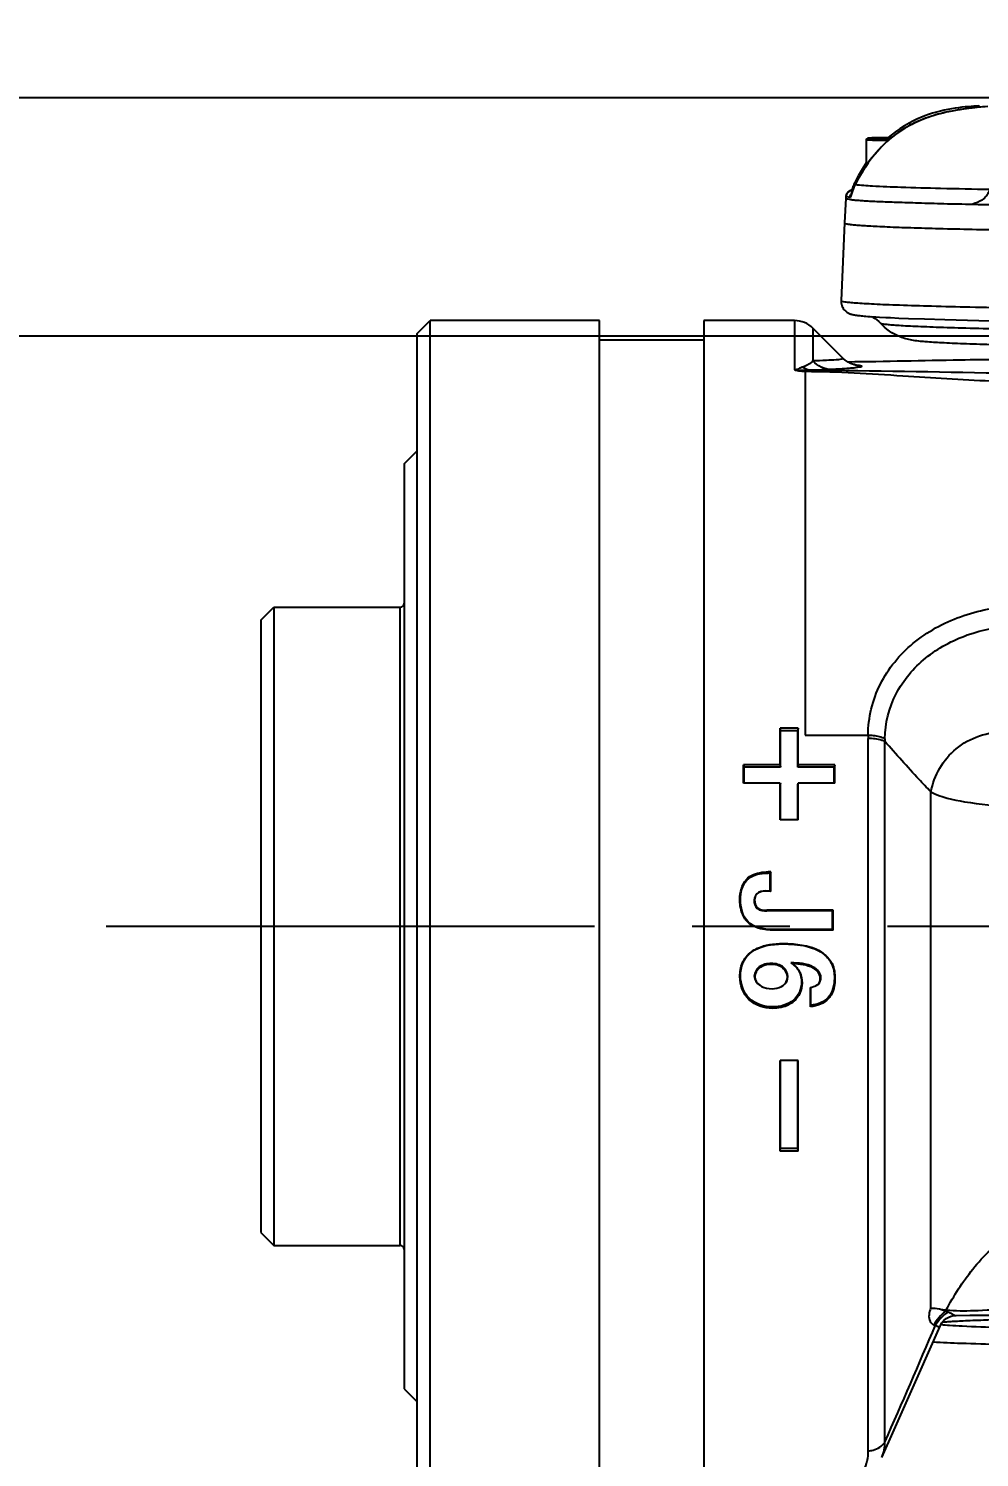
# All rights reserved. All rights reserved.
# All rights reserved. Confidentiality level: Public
# Model space of a CAD drawing. Header units: millimetres. Extents: x 5828 to 6704, y 123 to 421.
# Drawn here: x 6373.36 to 6377.01, y 187.25 to 192.73 of the extents above; entities that cross this region are included whole.
import ezdxf
from ezdxf import colors
from ezdxf.entities.mleader import LeaderData, LeaderLine
from ezdxf.math import Vec2, Vec3

# ---------------------------------------------------------------- set-up
doc = ezdxf.new("R2010")
doc.units = ezdxf.units.MM
doc.linetypes.add('CENTER', pattern=[0.6, 0.375, -0.075, 0.075, -0.075])
for name, color, linetype in [('中心线', 7, 'Continuous'), ('外形图', 7, 'Continuous'), ('多重引线', 7, 'Continuous'), ('尺寸标注', 7, 'Continuous')]:
    doc.layers.add(name, color=color, linetype=linetype)
doc.styles.get("Standard").update_dxf_attribs({"font": 'msyh.ttc'})
doc.styles.add('微软雅黑', font='msyh.ttc', dxfattribs={"height": 1.5})
doc.dimstyles.new('尺寸标注_1_20比例', dxfattribs={"dimtxt": 1.5, "dimasz": 1.25, "dimexe": 0.5, "dimexo": 0.4, "dimgap": 0.5, "dimtad": 1, "dimdec": 1, "dimlfac": 20, "dimdsep": 46, "dimtxsty": '微软雅黑', "dimcen": 0.09, "dimadec": 0, "dimazin": 0, "dimtp": 0.01, "dimtm": 0.01, "dimtfac": 1, "dimtdec": 1, "dimtofl": 0, "dimtmove": 0, "dimatfit": 3, "dimfxl": 1, "dimtolj": 1, "dimarcsym": 0})

# ---------------------------------------------------------------- blocks, each defined once
blk = doc.blocks.new('*D1097')
at = {"layer": 'Defpoints', "color": 0}
for p in [(6374.8045, 187.5086), (6384.4045, 186.9495), (6384.4045, 180.8006)]:
    blk.add_point(p, dxfattribs=at)
at = {"layer": '尺寸标注', "color": 0, "lineweight": -2}
for p, q in [((6374.8045, 187.1086), (6374.8045, 180.3006)), ((6384.4045, 186.5495), (6384.4045, 180.3006)), ((6376.0545, 180.8006), (6383.1545, 180.8006))]:
    blk.add_line(p, q, dxfattribs=at)
at = {"layer": '尺寸标注', "color": 0}
for points in [[(6376.0545, 181.009), (6376.0545, 180.5923), (6374.8045, 180.8006)], [(6383.1545, 180.5923), (6383.1545, 181.009), (6384.4045, 180.8006)]]:
    blk.add_solid(points, dxfattribs=at)
at = {"layer": '尺寸标注', "color": 0, "insert": (6379.6045, 182.0744), "char_height": 1.5, "attachment_point": 5, "style": '微软雅黑'}
blk.add_mtext('\\A1;\\A1;{\\fAlibaba PuHuiTi 3.0 55 Regular|b0|i0|c134|p18;192}', dxfattribs=at)
blk = doc.blocks.new('*D1099')
at = {"layer": 'Defpoints', "color": 0}
for p in [(6385.3045, 191.5488), (6370.1354, 186.9495), (6385.3045, 186.9495)]:
    blk.add_point(p, dxfattribs=at)
at = {"layer": '尺寸标注', "color": 0, "lineweight": -2}
for p, q in [((6384.9045, 191.5488), (6369.6354, 191.5488)), ((6370.1354, 190.2988), (6370.1354, 188.1995)), ((6384.9045, 186.9495), (6369.6354, 186.9495))]:
    blk.add_line(p, q, dxfattribs=at)
at = {"layer": '尺寸标注', "color": 0}
for points in [[(6370.3437, 190.2988), (6369.927, 190.2988), (6370.1354, 191.5488)], [(6369.927, 188.1995), (6370.3437, 188.1995), (6370.1354, 186.9495)]]:
    blk.add_solid(points, dxfattribs=at)
at = {"layer": '尺寸标注', "color": 0, "insert": (6368.8616, 189.3315), "char_height": 1.5, "attachment_point": 5, "rotation": 90, "style": '微软雅黑'}
blk.add_mtext('\\A1;\\A1;{\\fAlibaba PuHuiTi 3.0 55 Regular|b0|i0|c134|p18;92}', dxfattribs=at)
blk = doc.blocks.new('*D1154')
at = {"layer": 'Defpoints', "color": 0}
for p in [(6379.9545, 192.4633), (6364.2871, 186.104), (6379.9545, 186.104)]:
    blk.add_point(p, dxfattribs=at)
at = {"layer": '尺寸标注', "color": 0, "lineweight": -2}
for p, q in [((6379.5545, 192.4633), (6363.7871, 192.4633)), ((6364.2871, 191.2133), (6364.2871, 187.354)), ((6379.5545, 186.104), (6363.7871, 186.104))]:
    blk.add_line(p, q, dxfattribs=at)
at = {"layer": '尺寸标注', "color": 0}
for points in [[(6364.4954, 191.2133), (6364.0787, 191.2133), (6364.2871, 192.4633)], [(6364.0787, 187.354), (6364.4954, 187.354), (6364.2871, 186.104)]]:
    blk.add_solid(points, dxfattribs=at)
at = {"layer": '尺寸标注', "color": 0, "insert": (6363.008, 189.0559), "char_height": 1.5, "attachment_point": 5, "rotation": 90, "style": '微软雅黑'}
blk.add_mtext('\\A1;\\A1;126', dxfattribs=at)
blk = doc.blocks.new('*D1156')
at = {"layer": 'Defpoints', "color": 0}
for p in [(6399.0545, 188.5336), (6374.8045, 187.5086), (6374.8045, 176.0125)]:
    blk.add_point(p, dxfattribs=at)
at = {"layer": '尺寸标注', "color": 0, "lineweight": -2}
for p, q in [((6399.0545, 188.1336), (6399.0545, 175.5125)), ((6374.8045, 187.1086), (6374.8045, 175.5125)), ((6397.8045, 176.0125), (6376.0545, 176.0125))]:
    blk.add_line(p, q, dxfattribs=at)
at = {"layer": '尺寸标注', "color": 0}
for points in [[(6376.0545, 176.2209), (6376.0545, 175.8042), (6374.8045, 176.0125)], [(6397.8045, 175.8042), (6397.8045, 176.2209), (6399.0545, 176.0125)]]:
    blk.add_solid(points, dxfattribs=at)
at = {"layer": '尺寸标注', "color": 0, "insert": (6386.9295, 177.2882), "char_height": 1.5, "attachment_point": 5, "style": '微软雅黑'}
blk.add_mtext('\\A1;485', dxfattribs=at)

msp = doc.modelspace()

# ---------------------------------------------------------------- linework, layer by layer
at = {"layer": '中心线', "linetype": 'CENTER', "ltscale": 5}
msp.add_line((6373.6606, 189.2836), (6422.2283, 189.2836), dxfattribs=at)
at = {"layer": '外形图', "linetype": 'ByBlock'}
for p, q in [((6376.963, 192.4216), (6376.9536, 192.4203)), ((6376.9717, 192.4227), (6376.963, 192.4216)), ((6376.9797, 192.4237), (6376.9717, 192.4227)), ((6376.9905, 192.4249), (6376.9797, 192.4237)), ((6377.0029, 192.4263), (6376.9905, 192.4249)), ((6377.0102, 192.4323), (6377.0128, 192.4324)), ((6376.7426, 192.3664), (6376.7469, 192.3583)), ((6376.7426, 192.3559), (6376.7426, 192.356)), ((6376.5795, 192.2046), (6376.5795, 192.3032)), ((6376.5487, 192.155), (6376.5357, 192.131)), ((6376.536, 192.1312), (6376.5357, 192.1311)), ((6376.536, 192.1312), (6376.5359, 192.1309)), ((6376.5001, 192.0787), (6376.4954, 191.9832)), ((6376.5007, 192.0857), (6376.5001, 192.0787)), ((6376.5007, 192.0857), (6376.5007, 192.0856)), ((6376.4954, 191.9832), (6376.4816, 191.6854)), ((6376.5589, 191.627), (6376.5643, 191.6265)), ((6376.5643, 191.6265), (6376.5704, 191.6259)), ((6376.5704, 191.6259), (6376.577, 191.6254)), ((6376.577, 191.6254), (6376.5846, 191.6248)), ((6376.5846, 191.6248), (6376.5933, 191.6242)), ((6376.5933, 191.6242), (6376.6036, 191.6235)), ((6376.6036, 191.6235), (6376.6155, 191.6227)), ((6376.6155, 191.6227), (6376.6292, 191.6219)), ((6376.6292, 191.6219), (6376.6531, 191.6207)), ((6376.6531, 191.6207), (6376.6714, 191.6198)), ((6374.8545, 191.5586), (6374.9045, 191.6086)), ((6374.9045, 186.9586), (6374.9045, 191.6086)), ((6375.5545, 191.6086), (6374.9045, 191.6086)), ((6375.5545, 186.9586), (6375.5545, 191.6086)), ((6375.9545, 191.6086), (6375.9545, 186.9586)), ((6376.3031, 191.6086), (6375.9545, 191.6086)), ((6376.3031, 191.6086), (6376.3031, 191.4198)), ((6376.3738, 191.5793), (6376.3738, 191.4536)), ((6376.4899, 191.4633), (6376.3738, 191.5793)), ((6376.6714, 191.6198), (6376.703, 191.6184)), ((6376.703, 191.6184), (6376.7405, 191.617)), ((6376.7405, 191.617), (6376.802, 191.6149)), ((6376.802, 191.6149), (6376.8798, 191.6126)), ((6376.8798, 191.6126), (6377.0101, 191.6095)), ((6377.0101, 191.6095), (6377.1561, 191.6066)), ((6374.8545, 187.0086), (6374.8545, 191.5586)), ((6375.9545, 191.5336), (6375.5545, 191.5336)), ((6376.3445, 191.4138), (6376.3445, 190.0173)), ((6376.5964, 191.4506), (6376.5075, 191.4494)), ((6376.7226, 191.4528), (6376.5964, 191.4506)), ((6376.8577, 191.4553), (6376.7226, 191.4528)), ((6374.8045, 191.0586), (6374.8545, 191.1086)), ((6374.8045, 191.0586), (6374.8045, 187.5086)), ((6374.2545, 190.4586), (6374.3045, 190.5086)), ((6374.3045, 190.5086), (6374.3045, 188.0586)), ((6374.3045, 190.5086), (6374.7895, 190.5086)), ((6374.7895, 188.0586), (6374.7895, 190.5086)), ((6374.2545, 190.4586), (6374.2545, 188.1086)), ((6376.2475, 189.9036), (6376.2475, 190.0444)), ((6376.3175, 190.0444), (6376.2475, 190.0444)), ((6376.2475, 190.0444), (6376.2497, 190.0342)), ((6376.2497, 189.8948), (6376.2497, 190.0342)), ((6376.3153, 190.0342), (6376.2497, 190.0342)), ((6376.3175, 190.0444), (6376.3153, 190.0342)), ((6376.3153, 189.8948), (6376.3153, 190.0342)), ((6376.3175, 189.9036), (6376.3175, 190.0444)), ((6376.3445, 190.0173), (6376.5856, 190.0173)), ((6376.5856, 187.2706), (6376.5856, 190.0042)), ((6376.6498, 187.3042), (6376.6498, 189.9937)), ((6376.1075, 189.8333), (6376.1075, 189.9036)), ((6376.2475, 189.9036), (6376.1075, 189.9036)), ((6376.1075, 189.9036), (6376.1097, 189.8948)), ((6376.1097, 189.8333), (6376.1097, 189.8948)), ((6376.2497, 189.8948), (6376.1097, 189.8948)), ((6376.2475, 189.9036), (6376.2497, 189.8948)), ((6376.3175, 189.9036), (6376.3153, 189.8948)), ((6376.4553, 189.8948), (6376.3153, 189.8948)), ((6376.4575, 189.9036), (6376.3175, 189.9036)), ((6376.4575, 189.9036), (6376.4553, 189.8948)), ((6376.4553, 189.8333), (6376.4553, 189.8948)), ((6376.4575, 189.8333), (6376.4575, 189.9036)), ((6376.2475, 189.8333), (6376.1075, 189.8333)), ((6376.2475, 189.6927), (6376.2475, 189.8333)), ((6376.2475, 189.8333), (6376.2497, 189.8295)), ((6376.2497, 189.6927), (6376.2497, 189.8295)), ((6376.3175, 189.8333), (6376.3153, 189.8295)), ((6376.3153, 189.6927), (6376.3153, 189.8295)), ((6376.3175, 189.6927), (6376.3175, 189.8333)), ((6376.4575, 189.8333), (6376.3175, 189.8333)), ((6376.8254, 189.8007), (6376.8254, 187.8182)), ((6376.8254, 189.8007), (6376.8268, 189.7997)), ((6376.3175, 189.6927), (6376.2475, 189.6927)), ((6376.2014, 189.4922), (6376.2014, 189.4878)), ((6376.2124, 189.4922), (6376.2014, 189.4922)), ((6376.2102, 189.4878), (6376.2014, 189.4878)), ((6376.2124, 189.4922), (6376.2102, 189.4878)), ((6376.2102, 189.4186), (6376.2102, 189.4878)), ((6376.2124, 189.4178), (6376.2124, 189.4922)), ((6376.1185, 189.4637), (6376.1202, 189.4603)), ((6376.0934, 189.3873), (6376.0956, 189.3862)), ((6376.15, 189.3853), (6376.1478, 189.3843)), ((6376.1999, 189.4183), (6376.2, 189.419)), ((6376.2124, 189.4178), (6376.1999, 189.4183)), ((6376.2102, 189.4186), (6376.2, 189.419)), ((6376.2124, 189.4178), (6376.2102, 189.4186)), ((6376.1973, 189.3453), (6376.1973, 189.3425)), ((6376.451, 189.3453), (6376.1973, 189.3453)), ((6376.4488, 189.3425), (6376.1973, 189.3425)), ((6376.451, 189.3453), (6376.4488, 189.3425)), ((6376.4488, 189.2716), (6376.4488, 189.3425)), ((6376.451, 189.2693), (6376.451, 189.3453)), ((6376.1236, 189.2994), (6376.1251, 189.3008)), ((6376.2173, 189.2693), (6376.2173, 189.2716)), ((6376.4488, 189.2716), (6376.2173, 189.2716)), ((6376.451, 189.2693), (6376.2173, 189.2693)), ((6376.451, 189.2693), (6376.4488, 189.2716)), ((6376.2577, 189.2174), (6376.2577, 189.2159)), ((6376.3486, 189.2086), (6376.3481, 189.2072)), ((6376.1365, 189.185), (6376.1378, 189.1844)), ((6376.4115, 189.1813), (6376.4101, 189.1806)), ((6376.1689, 189.1241), (6376.1677, 189.1276)), ((6376.2138, 189.1372), (6376.2138, 189.141)), ((6376.2587, 189.1232), (6376.2601, 189.1266)), ((6376.3742, 189.1234), (6376.3753, 189.127)), ((6376.447, 189.1403), (6376.445, 189.1409)), ((6376.0934, 189.0907), (6376.0956, 189.0928)), ((6376.151, 189.0902), (6376.1488, 189.0923)), ((6376.1697, 189.0574), (6376.1685, 189.0581)), ((6376.1697, 189.0574), (6376.1765, 189.0532)), ((6376.2531, 189.0521), (6376.2597, 189.0564)), ((6376.2597, 189.0564), (6376.261, 189.0571)), ((6376.2757, 189.0883), (6376.2779, 189.0904)), ((6376.332, 189.0659), (6376.3299, 189.0682)), ((6376.364, 188.9752), (6376.364, 189.0494)), ((6376.3662, 188.9808), (6376.3662, 189.0494)), ((6376.3866, 189.0563), (6376.3932, 189.0606)), ((6376.3932, 189.0606), (6376.3946, 189.0613)), ((6376.402, 189.0854), (6376.4042, 189.0875)), ((6376.4583, 189.0817), (6376.4561, 189.0839)), ((6376.1283, 189.0024), (6376.1298, 189.007)), ((6376.3006, 188.9958), (6376.2992, 189.0006)), ((6376.4339, 189.0065), (6376.4323, 189.0109)), ((6376.2192, 188.9686), (6376.2192, 188.9741)), ((6376.2475, 188.42), (6376.2475, 188.7682)), ((6376.3175, 188.7682), (6376.2475, 188.7682)), ((6376.2497, 188.4313), (6376.2497, 188.7682)), ((6376.3153, 188.4313), (6376.3153, 188.7682)), ((6376.3175, 188.42), (6376.3175, 188.7682)), ((6376.2475, 188.42), (6376.2497, 188.4313)), ((6376.3175, 188.42), (6376.2475, 188.42)), ((6376.3153, 188.4313), (6376.2497, 188.4313)), ((6376.3175, 188.42), (6376.3153, 188.4313)), ((6374.2545, 188.1086), (6374.3045, 188.0586)), ((6374.3045, 188.0586), (6374.7895, 188.0586)), ((6376.8831, 187.807), (6376.8856, 187.8112)), ((6376.8611, 187.7489), (6376.8618, 187.7494)), ((6376.8618, 187.7494), (6376.8638, 187.7535)), ((6376.8638, 187.7535), (6376.8697, 187.763)), ((6376.8697, 187.763), (6376.8768, 187.7711)), ((6376.8712, 187.7647), (6376.8715, 187.7647)), ((6376.8768, 187.7711), (6376.8837, 187.7768)), ((6376.8851, 187.7779), (6376.8877, 187.7795)), ((6374.8045, 187.5086), (6374.8545, 187.4586))]:
    msp.add_line(p, q, dxfattribs=at)
for points in [[(6377.0102, 192.4323), (6377.0013, 192.4318), (6376.9916, 192.4312), (6376.9811, 192.4305), (6376.9699, 192.4295), (6376.9582, 192.4284), (6376.9459, 192.4271), (6376.9331, 192.4255), (6376.9198, 192.4236), (6376.906, 192.4213), (6376.8918, 192.4187), (6376.8774, 192.4157), (6376.8628, 192.4123), (6376.848, 192.4084), (6376.833, 192.4041), (6376.8179, 192.3992), (6376.8028, 192.3938), (6376.7875, 192.3878), (6376.7722, 192.3811), (6376.7569, 192.3738), (6376.7426, 192.3664)], [(6376.9536, 192.4203), (6376.9487, 192.4196), (6376.9436, 192.4189), (6376.9382, 192.418), (6376.9327, 192.4172), (6376.9269, 192.4162), (6376.9208, 192.4152), (6376.9145, 192.4141), (6376.908, 192.4128), (6376.9011, 192.4115), (6376.894, 192.41), (6376.8865, 192.4084), (6376.8787, 192.4066), (6376.8707, 192.4047), (6376.8623, 192.4026), (6376.8537, 192.4003), (6376.8447, 192.3977), (6376.8356, 192.3949), (6376.8261, 192.3919), (6376.8165, 192.3886), (6376.8065, 192.385), (6376.7963, 192.3811), (6376.7859, 192.3768), (6376.7752, 192.3721), (6376.7642, 192.367), (6376.753, 192.3615), (6376.7426, 192.356)], [(6377.0298, 192.4291), (6377.0188, 192.428), (6377.0169, 192.4278), (6377.0149, 192.4275), (6377.0029, 192.4263)], [(6376.7426, 192.356), (6376.7251, 192.346), (6376.7073, 192.3347), (6376.6902, 192.3225), (6376.6736, 192.3094), (6376.6573, 192.2953), (6376.6412, 192.2799), (6376.6254, 192.2632), (6376.6097, 192.245), (6376.5941, 192.2251), (6376.5787, 192.2035), (6376.5636, 192.1802), (6376.5487, 192.155)], [(6376.7426, 192.3664), (6376.725, 192.3563), (6376.7073, 192.345), (6376.6902, 192.3329), (6376.6736, 192.3198), (6376.6631, 192.3107)], [(6376.5795, 192.2149), (6376.5787, 192.2138), (6376.5636, 192.1904), (6376.5487, 192.1652), (6376.5358, 192.1414)], [(6376.5357, 192.131), (6376.535, 192.1297), (6376.5336, 192.127), (6376.5324, 192.1243), (6376.5312, 192.1217), (6376.53, 192.1191), (6376.529, 192.1167), (6376.528, 192.1144), (6376.5271, 192.1121), (6376.5263, 192.1099), (6376.5255, 192.1079), (6376.5248, 192.1059), (6376.5241, 192.104), (6376.5235, 192.1023), (6376.5211, 192.0953)], [(6376.5358, 192.1414), (6376.5351, 192.1401), (6376.5338, 192.1375), (6376.5326, 192.1349), (6376.5314, 192.1324), (6376.5303, 192.13), (6376.5293, 192.1276), (6376.5284, 192.1253), (6376.5275, 192.123), (6376.5266, 192.1209), (6376.5259, 192.1188), (6376.5252, 192.1169), (6376.5245, 192.1151), (6376.5239, 192.1133), (6376.5233, 192.1117), (6376.5226, 192.1095)], [(6376.5265, 192.1105), (6376.5254, 192.1102), (6376.5243, 192.11), (6376.5231, 192.1097), (6376.522, 192.1093), (6376.5209, 192.109), (6376.5198, 192.1086), (6376.5186, 192.1082), (6376.5174, 192.1077), (6376.5162, 192.1071), (6376.5148, 192.1064), (6376.5134, 192.1056), (6376.5119, 192.1046), (6376.5102, 192.1034), (6376.5085, 192.1018), (6376.5067, 192.0999), (6376.5049, 192.0976), (6376.5034, 192.0949), (6376.5021, 192.0919), (6376.5011, 192.0887), (6376.5007, 192.0858)], [(6376.5211, 192.0953), (6376.5208, 192.0943), (6376.5205, 192.0935), (6376.5202, 192.0929), (6376.52, 192.0924), (6376.5199, 192.092), (6376.5198, 192.0918), (6376.5198, 192.0918)], [(6376.4816, 191.6854), (6376.4816, 191.6815), (6376.482, 191.6765), (6376.4829, 191.6716), (6376.4843, 191.6669), (6376.486, 191.6625), (6376.4881, 191.6584), (6376.4904, 191.6547), (6376.4928, 191.6514), (6376.4955, 191.6484), (6376.4982, 191.6457), (6376.501, 191.6433), (6376.5038, 191.6412), (6376.5064, 191.6395), (6376.5089, 191.6381), (6376.5113, 191.6369), (6376.5134, 191.6359), (6376.5154, 191.635), (6376.5173, 191.6343), (6376.5191, 191.6337), (6376.5207, 191.6332), (6376.5223, 191.6327), (6376.5239, 191.6323), (6376.5254, 191.6319), (6376.5269, 191.6316), (6376.5284, 191.6313), (6376.5299, 191.631), (6376.5314, 191.6307), (6376.533, 191.6304), (6376.5346, 191.6301), (6376.5362, 191.6298), (6376.5379, 191.6296), (6376.5396, 191.6293), (6376.5414, 191.629), (6376.5433, 191.6288), (6376.5452, 191.6285), (6376.5472, 191.6283), (6376.5494, 191.628), (6376.5516, 191.6278), (6376.5539, 191.6275), (6376.5589, 191.627)], [(6376.5327, 191.4387), (6376.5326, 191.4387), (6376.5316, 191.4389), (6376.5293, 191.4395), (6376.5252, 191.4408), (6376.5186, 191.4434), (6376.509, 191.4484), (6376.4971, 191.4567), (6376.4899, 191.4633)], [(6377.0906, 191.4591), (6377.0161, 191.458), (6376.8577, 191.4553)], [(6376.8877, 187.7795), (6376.8948, 187.7835), (6376.9049, 187.7873)], [(6376.9049, 187.7873), (6376.9158, 187.7896), (6376.9231, 187.7901)], [(6376.9231, 187.7901), (6376.976, 187.7905), (6377.0195, 187.7906), (6377.065, 187.7906), (6377.1113, 187.7904), (6377.1574, 187.7901), (6377.2028, 187.7897), (6377.2474, 187.7891)], [(6376.6379, 187.2451), (6376.6856, 187.3509), (6376.7781, 187.5582), (6376.8618, 187.7494)], [(6376.8694, 187.7632), (6376.872, 187.7664), (6376.878, 187.7725), (6376.8851, 187.7779)]]:
    msp.add_lwpolyline(points, dxfattribs=at)
for centre, radius, start, end in [((6376.6428, 192.0714), 0.1428, 174.3006, 177.0637), ((6376.5255, 192.0832), 0.025, 89.9963, 174.2539), ((6376.5407, 192.0788), 0.0251, 143.4034, 147.9498), ((6376.3031, 191.5086), 0.1, 45, 90), ((6376.478, 190.9481), 0.4945, 83.3024, 83.7305), ((6374.7895, 190.5236), 0.015, 270, 0), ((6377.017, 190.0132), 0.4314, 179.4528, 181.1985), ((6377.054, 189.9964), 0.4042, 179.0002, 180.3822), ((6375.0157, 189.4967), 1.4456, 338.8527, 339.0943), ((6374.7895, 188.0436), 0.015, 0, 90), ((6377.0165, 189.1301), 1.3254, 263.5241, 264.334), ((6351.6382, 198.4188), 27.3699, 336.04073, 337.06295), ((6376.9233, 187.7222), 0.0677, 156.0989, 156.7586), ((6376.9239, 187.7219), 0.0684, 142.8019, 156.0786), ((6376.9024, 188.0653), 0.3134, 262.994, 263.1586)]:
    msp.add_arc(centre, radius, start, end, dxfattribs=at)
for points, knots in [([(6377.0447, 192.4308), (6377.0311, 192.4289), (6376.9932, 192.4255), (6376.9241, 192.4169), (6376.8352, 192.3978), (6376.7732, 192.3725), (6376.7426, 192.3559)], [0, 0, 0, 0, 0.131664, 0.364039, 0.6664, 1, 1, 1, 1]), ([(6376.7426, 192.3559), (6376.7199, 192.3436), (6376.6767, 192.3148), (6376.6022, 192.2428), (6376.5598, 192.1768), (6376.536, 192.1312)], [0, 0, 0, 0, 0.250169, 0.500355, 1, 1, 1, 1]), ([(6376.5795, 192.3032), (6376.5795, 192.3052), (6376.5818, 192.308), (6376.586, 192.3086), (6376.5908, 192.309), (6376.5985, 192.3094), (6376.609, 192.3097), (6376.6222, 192.31), (6376.6446, 192.3105), (6376.6626, 192.3107), (6376.6752, 192.3108)], [0, 0, 0, 0, 0.062613, 0.081941, 0.131026, 0.209071, 0.316718, 0.452341, 0.613501, 1, 1, 1, 1]), ([(6376.5795, 192.3032), (6376.5795, 192.303), (6376.5802, 192.3029), (6376.5811, 192.3027), (6376.583, 192.3026), (6376.5867, 192.3023), (6376.5931, 192.302), (6376.6027, 192.3016), (6376.6148, 192.3013), (6376.6353, 192.3009), (6376.6517, 192.3007), (6376.6633, 192.3006)], [0, 0, 0, 0, 0.004851, 0.017816, 0.039144, 0.068794, 0.1526, 0.267924, 0.412903, 0.585179, 1, 1, 1, 1]), ([(6376.6752, 192.3108), (6376.663, 192.3107), (6376.6413, 192.3104), (6376.6156, 192.3099), (6376.6004, 192.3094), (6376.5918, 192.3091), (6376.5884, 192.3088), (6376.5837, 192.3084), (6376.5869, 192.3074), (6376.5903, 192.3075), (6376.5976, 192.3069), (6376.612, 192.3066), (6376.6363, 192.3059), (6376.6572, 192.3057), (6376.6691, 192.3056)], [0, 0, 0, 0, 0.209622, 0.372645, 0.432945, 0.477604, 0.505849, 0.517284, 0.523628, 0.546707, 0.586372, 0.64195, 0.796672, 1, 1, 1, 1]), ([(6376.5359, 192.1309), (6376.5341, 192.1275), (6376.528, 192.1148), (6376.5235, 192.1014), (6376.5204, 192.0916)], [0, 0, 0, 0, 0.272647, 1, 1, 1, 1]), ([(6376.5358, 192.1414), (6376.5356, 192.141), (6376.5377, 192.1399), (6376.5386, 192.1389), (6376.5396, 192.1383)], [0, 0, 0, 0, 0.270773, 1, 1, 1, 1]), ([(6376.536, 192.1312), (6376.5578, 192.1282), (6376.6165, 192.1245), (6376.7257, 192.1204), (6376.8761, 192.1159), (6376.9898, 192.1138), (6377.0529, 192.1127)], [0, 0, 0, 0, 0.127743, 0.340444, 0.634053, 1, 1, 1, 1]), ([(6376.5001, 192.0786), (6376.5001, 192.0778), (6376.5037, 192.0763), (6376.509, 192.075), (6376.5194, 192.0733), (6376.533, 192.0716), (6376.5507, 192.07), (6376.5819, 192.0677), (6376.6304, 192.0654), (6376.6996, 192.0632), (6376.7832, 192.0605), (6376.8807, 192.0573), (6376.9503, 192.0559), (6376.9873, 192.0553)], [0, 0, 0, 0, 0.005265, 0.01795, 0.038513, 0.066979, 0.103316, 0.147476, 0.259048, 0.401158, 0.572781, 0.772794, 1, 1, 1, 1]), ([(6376.5157, 192.0813), (6376.5119, 192.0818), (6376.507, 192.0827), (6376.5021, 192.0841), (6376.5007, 192.0852), (6376.5007, 192.0857)], [0, 0, 0, 0, 0.718093, 0.908243, 1, 1, 1, 1]), ([(6376.5204, 192.0916), (6376.5195, 192.089), (6376.5184, 192.0856), (6376.517, 192.0823), (6376.5161, 192.0812), (6376.5157, 192.0813)], [0, 0, 0, 0, 0.70325, 0.903563, 1, 1, 1, 1]), ([(6376.5255, 192.1082), (6376.5255, 192.1082), (6376.5255, 192.1083), (6376.5256, 192.1084), (6376.5256, 192.1085)], [0, 0, 0, 0, 0.490534, 1, 1, 1, 1]), ([(6377.0534, 192.1123), (6377.0522, 192.1103), (6377.0505, 192.1059), (6377.0463, 192.0976), (6377.0385, 192.0849), (6377.0199, 192.0665), (6376.9996, 192.0597), (6376.9873, 192.0553)], [0, 0, 0, 0, 0.077412, 0.155193, 0.306654, 0.569769, 1, 1, 1, 1]), ([(6376.9873, 192.0553), (6377.0429, 192.0537), (6377.1606, 192.0518), (6377.3463, 192.048), (6377.5493, 192.0456), (6377.7671, 192.0429), (6377.9968, 192.04), (6378.2355, 192.0379), (6378.4801, 192.0355), (6378.6447, 192.0355), (6378.7275, 192.0354)], [0, 0, 0, 0, 0.095821, 0.202997, 0.320164, 0.445818, 0.578363, 0.716118, 0.857323, 1, 1, 1, 1]), ([(6376.4954, 191.9832), (6376.4953, 191.9822), (6376.5001, 191.9806), (6376.5069, 191.9792), (6376.5205, 191.9773), (6376.5382, 191.9756), (6376.5614, 191.9738), (6376.5895, 191.972), (6376.6226, 191.9703), (6376.6764, 191.9678), (6376.7555, 191.9649), (6376.864, 191.9618), (6376.9898, 191.9588), (6377.1318, 191.9561), (6377.2885, 191.9535), (6377.5227, 191.9504), (6377.8403, 191.9475), (6378.2427, 191.9452), (6378.6628, 191.9446), (6379.0896, 191.9441), (6379.5174, 191.9436), (6379.9452, 191.9432), (6380.5159, 191.9426), (6381.2294, 191.942), (6382.0858, 191.9413), (6382.9424, 191.9407), (6383.7992, 191.9402), (6384.6561, 191.9397), (6385.7988, 191.9392), (6387.2274, 191.9388), (6388.3703, 191.9385), (6388.9418, 191.9384)], [0, 0, 0, 0, 0.000253, 0.000894, 0.001943, 0.0034, 0.005262, 0.007526, 0.010188, 0.013245, 0.020515, 0.029263, 0.039404, 0.050843, 0.063475, 0.077179, 0.107283, 0.140025, 0.174164, 0.208522, 0.242888, 0.277262, 0.311642, 0.380421, 0.44922, 0.518036, 0.586865, 0.655705, 0.724554, 0.86227, 1, 1, 1, 1]), ([(6376.4816, 191.6854), (6376.4816, 191.685), (6376.483, 191.6839), (6376.4876, 191.6825), (6376.4983, 191.6805), (6376.5159, 191.6786), (6376.5407, 191.6764), (6376.5724, 191.6744), (6376.6109, 191.6723), (6376.6562, 191.6703), (6376.7296, 191.6675), (6376.8369, 191.6642), (6376.9834, 191.6607), (6377.152, 191.6575), (6377.3405, 191.6547), (6377.5465, 191.6522), (6377.7675, 191.6501), (6378.0005, 191.6485), (6378.3263, 191.647), (6378.7419, 191.6465), (6379.0764, 191.6461), (6379.2442, 191.6459)], [0, 0, 0, 0, 0.000506, 0.001549, 0.005498, 0.011978, 0.020977, 0.032471, 0.046435, 0.062843, 0.081647, 0.126164, 0.179394, 0.240651, 0.309157, 0.384033, 0.46431, 0.548962, 0.636904, 0.817972, 1, 1, 1, 1]), ([(6376.5984, 191.6238), (6376.6006, 191.6229), (6376.6132, 191.6169), (6376.6246, 191.608), (6376.6324, 191.5994)], [0, 0, 0, 0, 0.168178, 1, 1, 1, 1]), ([(6379.125, 191.5005), (6378.9806, 191.4999), (6378.6919, 191.4994), (6378.2665, 191.5003), (6377.8635, 191.5028), (6377.551, 191.5061), (6377.3273, 191.5097), (6377.1844, 191.5125), (6377.0605, 191.5156), (6376.957, 191.5189), (6376.8741, 191.5225), (6376.8174, 191.5259), (6376.7794, 191.5294), (6376.7467, 191.5339), (6376.693, 191.5485), (6376.653, 191.5763), (6376.6324, 191.5994)], [0, 0, 0, 0, 0.172511, 0.344763, 0.507982, 0.653885, 0.718003, 0.775149, 0.824647, 0.865974, 0.898864, 0.923694, 0.933854, 0.944437, 0.963081, 1, 1, 1, 1]), ([(6376.6324, 191.5994), (6376.6328, 191.5989), (6376.6346, 191.5981), (6376.6399, 191.5966), (6376.6508, 191.595), (6376.6684, 191.5931), (6376.6924, 191.5912), (6376.7225, 191.5893), (6376.7587, 191.5874), (6376.8009, 191.5856), (6376.8687, 191.583), (6376.9673, 191.5801), (6377.1014, 191.5769), (6377.2552, 191.574), (6377.4268, 191.5714), (6377.6141, 191.5691), (6377.8884, 191.5665), (6378.2521, 191.5643), (6378.7006, 191.5635), (6379.0047, 191.564), (6379.1567, 191.5646)], [0, 0, 0, 0, 0.00078, 0.00214, 0.0067, 0.013739, 0.023249, 0.035205, 0.049574, 0.066312, 0.085369, 0.130199, 0.183517, 0.244668, 0.312903, 0.387381, 0.467189, 0.638816, 0.81937, 1, 1, 1, 1]), ([(6376.4899, 191.4633), (6376.4913, 191.4618), (6376.4749, 191.4573), (6376.4608, 191.458), (6376.4191, 191.4545), (6376.3909, 191.4541), (6376.3738, 191.4536)], [0, 0, 0, 0, 0.051517, 0.23992, 0.56081, 1, 1, 1, 1]), ([(6377.0904, 191.4591), (6377.0401, 191.4583), (6376.8459, 191.4554), (6376.6518, 191.4509), (6376.5079, 191.4494)], [0, 0, 0, 0, 0.258936, 1, 1, 1, 1]), ([(6376.3246, 191.4262), (6376.3233, 191.4256), (6376.3166, 191.4224), (6376.309, 191.4185), (6376.3031, 191.4198)], [0, 0, 0, 0, 0.186084, 1, 1, 1, 1]), ([(6376.3738, 191.4536), (6376.3718, 191.4516), (6376.3606, 191.4415), (6376.3468, 191.4341), (6376.3351, 191.4303)], [0, 0, 0, 0, 0.187188, 1, 1, 1, 1]), ([(6376.3445, 191.4138), (6376.4695, 191.4138), (6376.7067, 191.3969), (6377.2186, 191.3667), (6377.6064, 191.3517), (6377.8817, 191.3486)], [0, 0, 0, 0, 0.243706, 0.46322, 1, 1, 1, 1]), ([(6376.4445, 191.4205), (6376.44, 191.4203), (6376.4143, 191.419), (6376.3885, 191.4184), (6376.3672, 191.418)], [0, 0, 0, 0, 0.174257, 1, 1, 1, 1]), ([(6376.3672, 191.418), (6376.606, 191.4177), (6377.1172, 191.4046), (6377.6285, 191.4014), (6377.9008, 191.3994)], [0, 0, 0, 0, 0.467222, 1, 1, 1, 1]), ([(6376.5357, 191.4392), (6376.5411, 191.4386), (6376.5476, 191.4362), (6376.5601, 191.4371), (6376.5601, 191.4295), (6376.5477, 191.4303), (6376.5341, 191.4264), (6376.4968, 191.4242), (6376.4671, 191.4218), (6376.4445, 191.4205)], [0, 0, 0, 0, 0.113273, 0.172368, 0.188881, 0.24784, 0.360994, 0.526388, 1, 1, 1, 1]), ([(6376.5856, 190.0173), (6376.5858, 190.0844), (6376.6187, 190.2205), (6376.7524, 190.3817), (6376.9379, 190.4829), (6377.0792, 190.5106), (6377.1506, 190.51)], [0, 0, 0, 0, 0.244013, 0.488242, 0.740237, 1, 1, 1, 1]), ([(6376.6498, 190.0035), (6376.6508, 190.0628), (6376.6809, 190.1828), (6376.8009, 190.3232), (6376.9645, 190.4115), (6377.0887, 190.435), (6377.1514, 190.4351)], [0, 0, 0, 0, 0.244771, 0.489445, 0.74115, 1, 1, 1, 1]), ([(6376.8268, 189.7997), (6376.8381, 189.8625), (6376.8924, 189.9564), (6377.0122, 190.0202), (6377.0813, 190.0308), (6377.1164, 190.0353)], [0, 0, 0, 0, 0.479801, 0.734471, 1, 1, 1, 1]), ([(6376.5856, 190.0173), (6376.5921, 190.0173), (6376.6139, 190.0159), (6376.6368, 190.012), (6376.6498, 190.0035)], [0, 0, 0, 0, 0.295016, 1, 1, 1, 1]), ([(6376.6498, 189.9937), (6376.646, 189.9949), (6376.6253, 190.0013), (6376.6034, 190.0046), (6376.5856, 190.0042)], [0, 0, 0, 0, 0.181868, 1, 1, 1, 1]), ([(6376.8254, 189.8007), (6376.8107, 189.8162), (6376.751, 189.8795), (6376.6927, 189.9441), (6376.6498, 189.9937)], [0, 0, 0, 0, 0.245476, 1, 1, 1, 1]), ([(6376.8268, 189.7997), (6376.8666, 189.7794), (6376.9711, 189.7555), (6377.0754, 189.7467), (6377.1357, 189.7434)], [0, 0, 0, 0, 0.425793, 1, 1, 1, 1]), ([(6376.1185, 189.4637), (6376.1329, 189.4799), (6376.1641, 189.491), (6376.1934, 189.4922), (6376.2014, 189.4922)], [0, 0, 0, 0, 0.730181, 1, 1, 1, 1]), ([(6376.1236, 189.2994), (6376.1072, 189.3157), (6376.0949, 189.3479), (6376.0934, 189.379), (6376.0934, 189.3873)], [0, 0, 0, 0, 0.735429, 1, 1, 1, 1]), ([(6376.2, 189.419), (6376.1883, 189.4195), (6376.1633, 189.4196), (6376.1478, 189.3956), (6376.1478, 189.3843)], [0, 0, 0, 0, 0.509004, 1, 1, 1, 1]), ([(6376.1999, 189.4183), (6376.1901, 189.4187), (6376.174, 189.4179), (6376.1537, 189.4057), (6376.15, 189.3922), (6376.15, 189.3853)], [0, 0, 0, 0, 0.43767, 0.697166, 1, 1, 1, 1]), ([(6376.161, 189.3547), (6376.1608, 189.3543), (6376.1602, 189.3535), (6376.1599, 189.3526), (6376.1597, 189.3521)], [0, 0, 0, 0, 0.491351, 1, 1, 1, 1]), ([(6376.2173, 189.2693), (6376.2083, 189.2693), (6376.1755, 189.2708), (6376.1408, 189.2823), (6376.1236, 189.2994)], [0, 0, 0, 0, 0.268833, 1, 1, 1, 1]), ([(6376.1365, 189.185), (6376.144, 189.1907), (6376.1808, 189.2122), (6376.2248, 189.2174), (6376.2577, 189.2174)], [0, 0, 0, 0, 0.221589, 1, 1, 1, 1]), ([(6376.2577, 189.2174), (6376.2658, 189.2174), (6376.2962, 189.2168), (6376.3268, 189.2135), (6376.3486, 189.2086)], [0, 0, 0, 0, 0.264239, 1, 1, 1, 1]), ([(6376.3486, 189.2086), (6376.3547, 189.2072), (6376.3768, 189.2013), (6376.3982, 189.1914), (6376.4115, 189.1813)], [0, 0, 0, 0, 0.270996, 1, 1, 1, 1]), ([(6376.0934, 189.0907), (6376.0934, 189.1085), (6376.0987, 189.145), (6376.1223, 189.1744), (6376.1365, 189.185)], [0, 0, 0, 0, 0.500319, 1, 1, 1, 1]), ([(6376.0956, 189.0928), (6376.0956, 189.1101), (6376.1008, 189.1457), (6376.1239, 189.174), (6376.1378, 189.1844)], [0, 0, 0, 0, 0.500615, 1, 1, 1, 1]), ([(6376.4115, 189.1813), (6376.4153, 189.1783), (6376.4293, 189.1667), (6376.4411, 189.1522), (6376.447, 189.1403)], [0, 0, 0, 0, 0.26951, 1, 1, 1, 1]), ([(6376.2962, 189.1392), (6376.2951, 189.1398), (6376.2926, 189.1412), (6376.2901, 189.1423), (6376.2887, 189.1428)], [0, 0, 0, 0, 0.4785, 1, 1, 1, 1]), ([(6376.2889, 189.1429), (6376.3015, 189.1353), (6376.3241, 189.1135), (6376.3299, 189.083), (6376.3299, 189.0682)], [0, 0, 0, 0, 0.500099, 1, 1, 1, 1]), ([(6376.2962, 189.1392), (6376.3076, 189.131), (6376.3272, 189.1088), (6376.332, 189.08), (6376.332, 189.0659)], [0, 0, 0, 0, 0.499261, 1, 1, 1, 1]), ([(6376.4583, 189.0817), (6376.4583, 189.062), (6376.4537, 189.0342), (6376.4385, 189.0118), (6376.4339, 189.0065)], [0, 0, 0, 0, 0.737262, 1, 1, 1, 1]), ([(6376.3006, 188.9958), (6376.2948, 188.9909), (6376.2707, 188.9743), (6376.2406, 188.9686), (6376.2192, 188.9686)], [0, 0, 0, 0, 0.263691, 1, 1, 1, 1]), ([(6376.8857, 187.8112), (6376.9146, 187.8662), (6376.9834, 187.9743), (6377.0775, 188.0674), (6377.1357, 188.0984)], [0, 0, 0, 0, 0.485469, 1, 1, 1, 1]), ([(6376.8856, 187.8111), (6376.9207, 187.8072), (6377.0012, 187.8085), (6377.1519, 187.8165), (6377.2669, 187.8306), (6377.3375, 187.8364)], [0, 0, 0, 0, 0.233598, 0.531019, 1, 1, 1, 1]), ([(6376.8254, 187.8182), (6376.8195, 187.8023), (6376.8143, 187.7743), (6376.8319, 187.7563), (6376.8374, 187.7525)], [0, 0, 0, 0, 0.716522, 1, 1, 1, 1]), ([(6376.8254, 187.8183), (6376.8286, 187.8182), (6376.8426, 187.8181), (6376.8565, 187.8156), (6376.867, 187.8131)], [0, 0, 0, 0, 0.225723, 1, 1, 1, 1]), ([(6376.8704, 187.7641), (6376.8927, 187.7665), (6376.951, 187.7699), (6377.0581, 187.7742), (6377.2033, 187.7782), (6377.3125, 187.7804), (6377.3729, 187.7815)], [0, 0, 0, 0, 0.133604, 0.348365, 0.639398, 1, 1, 1, 1]), ([(6376.8715, 187.7647), (6376.8963, 187.7669), (6376.9576, 187.7703), (6377.1247, 187.7767), (6377.2671, 187.7796), (6377.3731, 187.7815)], [0, 0, 0, 0, 0.148907, 0.366681, 1, 1, 1, 1]), ([(6376.8935, 187.8038), (6376.8966, 187.8025), (6376.9062, 187.7976), (6376.9156, 187.79), (6376.9231, 187.7901)], [0, 0, 0, 0, 0.313045, 1, 1, 1, 1]), ([(6376.8374, 187.7525), (6376.8385, 187.7528), (6376.8408, 187.753), (6376.843, 187.7525), (6376.8441, 187.7522)], [0, 0, 0, 0, 0.507397, 1, 1, 1, 1]), ([(6376.8441, 187.7522), (6376.8477, 187.7519), (6376.8517, 187.7458), (6376.8596, 187.7469), (6376.8611, 187.7489)], [0, 0, 0, 0, 0.59704, 1, 1, 1, 1]), ([(6380.5632, 187.7589), (6380.5632, 187.758), (6380.5595, 187.7567), (6380.5541, 187.7555), (6380.5435, 187.7541), (6380.5295, 187.7526), (6380.5112, 187.7512), (6380.4791, 187.7491), (6380.4293, 187.7466), (6380.3583, 187.7439), (6380.2728, 187.7414), (6380.1735, 187.7389), (6380.0614, 187.7366), (6379.9374, 187.7345), (6379.7515, 187.7319), (6379.4984, 187.7293), (6379.1759, 187.7273), (6378.837, 187.7263), (6378.4935, 187.7264), (6378.1573, 187.7277), (6377.8403, 187.7299), (6377.5535, 187.7332), (6377.307, 187.7372), (6377.1094, 187.7419), (6376.9786, 187.7464), (6376.9034, 187.7507), (6376.8761, 187.7529), (6376.8651, 187.7542)], [0, 0, 0, 0, 0.000687, 0.002388, 0.005166, 0.009026, 0.013963, 0.019969, 0.035133, 0.054391, 0.077575, 0.104483, 0.134879, 0.168499, 0.205047, 0.285625, 0.373796, 0.466477, 0.560425, 0.652355, 0.739052, 0.817484, 0.884907, 0.938967, 0.977777, 0.991022, 1, 1, 1, 1]), ([(6378.6183, 187.6631), (6378.4219, 187.6632), (6378.0505, 187.6644), (6377.542, 187.6692), (6377.1798, 187.6752), (6376.9566, 187.6817), (6376.8706, 187.6853), (6376.8345, 187.6874)], [0, 0, 0, 0, 0.330261, 0.624611, 0.855136, 0.93934, 1, 1, 1, 1]), ([(6376.5856, 187.2706), (6376.5922, 187.2706), (6376.6168, 187.2733), (6376.6404, 187.2886), (6376.6498, 187.3042)], [0, 0, 0, 0, 0.264312, 1, 1, 1, 1]), ([(6376.5128, 187.1326), (6376.5351, 187.1495), (6376.5743, 187.189), (6376.5874, 187.2448), (6376.5856, 187.2706)], [0, 0, 0, 0, 0.519092, 1, 1, 1, 1])]:
    msp.add_open_spline(points, degree=3, knots=knots, dxfattribs=at)
for points in [[(6376.5157, 192.0813), (6376.5161, 192.0851), (6376.5174, 192.0889), (6376.5194, 192.0921)], [(6376.3184, 191.416), (6376.3139, 191.4163), (6376.3054, 191.4153), (6376.3055, 191.4198)], [(6376.3461, 191.4174), (6376.3369, 191.417), (6376.3276, 191.4162), (6376.3183, 191.4162)], [(6376.3184, 191.416), (6376.327, 191.4154), (6376.3357, 191.4148), (6376.3443, 191.4136)], [(6376.3351, 191.4303), (6376.3315, 191.4292), (6376.3278, 191.4278), (6376.3246, 191.4258)], [(6376.3351, 191.4303), (6376.3441, 191.4232), (6376.3557, 191.4182), (6376.3672, 191.418)], [(6376.3672, 191.418), (6376.3601, 191.418), (6376.3531, 191.4179), (6376.3461, 191.4173)], [(6376.4445, 191.4205), (6376.4185, 191.4206), (6376.3908, 191.4339), (6376.3738, 191.4536)], [(6376.1202, 189.4603), (6376.1392, 189.4816), (6376.1728, 189.4878), (6376.2014, 189.4878)], [(6376.0934, 189.3873), (6376.0934, 189.4141), (6376.1008, 189.4436), (6376.1185, 189.4637)], [(6376.0956, 189.3862), (6376.0956, 189.4122), (6376.1028, 189.4409), (6376.1202, 189.4603)], [(6376.1251, 189.3008), (6376.1037, 189.3219), (6376.0956, 189.3561), (6376.0956, 189.3862)], [(6376.1478, 189.3843), (6376.1478, 189.3729), (6376.1509, 189.3595), (6376.1596, 189.3522)], [(6376.15, 189.3853), (6376.15, 189.3745), (6376.1527, 189.3617), (6376.161, 189.3547)], [(6376.1596, 189.3522), (6376.1696, 189.3439), (6376.1843, 189.3425), (6376.1973, 189.3425)], [(6376.161, 189.3547), (6376.1705, 189.3466), (6376.1848, 189.3453), (6376.1973, 189.3453)], [(6376.2173, 189.2716), (6376.185, 189.2716), (6376.1481, 189.2782), (6376.1251, 189.3008)], [(6376.1378, 189.1844), (6376.171, 189.209), (6376.2164, 189.2159), (6376.2577, 189.2159)], [(6376.2577, 189.2159), (6376.288, 189.2159), (6376.3186, 189.2139), (6376.3481, 189.2072)], [(6376.3481, 189.2072), (6376.3701, 189.2023), (6376.3922, 189.1942), (6376.4101, 189.1806)], [(6376.4101, 189.1806), (6376.4242, 189.17), (6376.4371, 189.1566), (6376.445, 189.1409)], [(6376.1677, 189.1276), (6376.1568, 189.1198), (6376.1488, 189.1057), (6376.1488, 189.0923)], [(6376.1689, 189.1241), (6376.1586, 189.1166), (6376.151, 189.103), (6376.151, 189.0902)], [(6376.2138, 189.141), (6376.1978, 189.141), (6376.1807, 189.137), (6376.1677, 189.1276)], [(6376.2138, 189.1372), (6376.1983, 189.1372), (6376.1816, 189.1333), (6376.1689, 189.1241)], [(6376.2601, 189.1266), (6376.2477, 189.1369), (6376.23, 189.141), (6376.2138, 189.141)], [(6376.2587, 189.1232), (6376.2467, 189.1332), (6376.2295, 189.1372), (6376.2138, 189.1372)], [(6376.2757, 189.0883), (6376.2757, 189.1012), (6376.2687, 189.1149), (6376.2587, 189.1232)], [(6376.2779, 189.0904), (6376.2779, 189.1038), (6376.2705, 189.118), (6376.2601, 189.1266)], [(6376.3753, 189.127), (6376.3496, 189.141), (6376.3182, 189.1433), (6376.2889, 189.1429)], [(6376.3742, 189.1234), (6376.351, 189.1362), (6376.3227, 189.139), (6376.2962, 189.1392)], [(6376.402, 189.0854), (6376.402, 189.1011), (6376.3879, 189.1158), (6376.3742, 189.1234)], [(6376.4042, 189.0875), (6376.4042, 189.1038), (6376.3896, 189.1192), (6376.3753, 189.127)], [(6376.445, 189.1409), (6376.4538, 189.1236), (6376.4561, 189.1033), (6376.4561, 189.0839)], [(6376.447, 189.1403), (6376.4559, 189.1226), (6376.4583, 189.1016), (6376.4583, 189.0817)], [(6376.1283, 189.0024), (6376.1054, 189.0243), (6376.0934, 189.0591), (6376.0934, 189.0907)], [(6376.1298, 189.007), (6376.1074, 189.0282), (6376.0956, 189.062), (6376.0956, 189.0928)], [(6376.1488, 189.0923), (6376.1488, 189.0791), (6376.1577, 189.0656), (6376.1685, 189.0581)], [(6376.151, 189.0902), (6376.151, 189.0776), (6376.1594, 189.0647), (6376.1697, 189.0574)], [(6376.1765, 189.0532), (6376.1886, 189.0467), (6376.203, 189.044), (6376.2168, 189.044)], [(6376.2168, 189.044), (6376.2292, 189.044), (6376.2423, 189.0461), (6376.2531, 189.0521)], [(6376.2597, 189.0564), (6376.2691, 189.0637), (6376.2757, 189.0764), (6376.2757, 189.0883)], [(6376.261, 189.0571), (6376.2709, 189.0647), (6376.2779, 189.078), (6376.2779, 189.0904)], [(6376.3299, 189.0682), (6376.3299, 189.0435), (6376.3181, 189.0166), (6376.2992, 189.0006)], [(6376.332, 189.0659), (6376.332, 189.0403), (6376.32, 189.0125), (6376.3006, 188.9958)], [(6376.364, 189.0494), (6376.3717, 189.0507), (6376.3796, 189.0527), (6376.3866, 189.0563)], [(6376.3932, 189.0606), (6376.4, 189.0662), (6376.402, 189.0766), (6376.402, 189.0854)], [(6376.3946, 189.0613), (6376.4018, 189.0672), (6376.4042, 189.0782), (6376.4042, 189.0875)], [(6376.4561, 189.0839), (6376.4561, 189.0583), (6376.4492, 189.0302), (6376.4323, 189.0109)], [(6376.2192, 188.9686), (6376.1869, 188.9686), (6376.1517, 188.9801), (6376.1283, 189.0024)], [(6376.2192, 188.9741), (6376.1875, 188.9741), (6376.1529, 188.9852), (6376.1298, 189.007)], [(6376.2992, 189.0006), (6376.2778, 188.9824), (6376.2473, 188.9741), (6376.2192, 188.9741)], [(6376.4339, 189.0065), (6376.4172, 188.9873), (6376.3895, 188.9772), (6376.364, 188.9752)], [(6376.4323, 189.0109), (6376.4163, 188.9928), (6376.3903, 188.9831), (6376.3662, 188.9808)], [(6376.8831, 187.807), (6376.8649, 187.7918), (6376.849, 187.7732), (6376.8374, 187.7525)], [(6376.8935, 187.8038), (6376.8735, 187.7909), (6376.8558, 187.7729), (6376.8441, 187.7522)], [(6376.867, 187.8131), (6376.8724, 187.8111), (6376.8777, 187.8091), (6376.8831, 187.807)], [(6376.8831, 187.807), (6376.8866, 187.8062), (6376.8901, 187.805), (6376.8935, 187.8038)], [(6376.6378, 187.2451), (6376.6461, 187.2634), (6376.6504, 187.2841), (6376.6498, 187.3042)]]:
    msp.add_open_spline(points, degree=3, dxfattribs=at)

# ---------------------------------------------------------------- dimensions: what is measured, and where the dimension line sits
at = {"layer": '尺寸标注'}
dim = msp.add_linear_dim(base=(6364.2871, 186.104), p1=(6379.9545, 192.4633), p2=(6379.9545, 186.104), angle=90, text='\\A1;126', dimstyle='尺寸标注_1_20比例', override={"dimtxsty": '微软雅黑'}, dxfattribs=at)
dim.commit()
dim.dimension.update_dxf_attribs({"geometry": '*D1154', "text_midpoint": (6364.2871, 189.0559), "dimtype": 160})
dim = msp.add_linear_dim(base=(6370.1354, 186.9495), p1=(6385.3045, 191.5488), p2=(6385.3045, 186.9495), angle=90, text='\\A1;{\\fAlibaba PuHuiTi 3.0 55 Regular|b0|i0|c134|p18;<>}', dimstyle='尺寸标注_1_20比例', dxfattribs=at)
dim.commit()
dim.dimension.update_dxf_attribs({"geometry": '*D1099', "text_midpoint": (6370.1354, 189.3315), "dimtype": 160})
dim = msp.add_linear_dim(base=(6374.8045, 176.0125), p1=(6399.0545, 188.5336), p2=(6374.8045, 187.5086), dimstyle='尺寸标注_1_20比例', dxfattribs=at)
dim.commit()
dim.dimension.update_dxf_attribs({"geometry": '*D1156', "text_midpoint": (6386.9295, 177.2882)})
dim = msp.add_linear_dim(base=(6384.4045, 180.8006), p1=(6374.8045, 187.5086), p2=(6384.4045, 186.9495), text='\\A1;{\\fAlibaba PuHuiTi 3.0 55 Regular|b0|i0|c134|p18;<>}', dimstyle='尺寸标注_1_20比例', dxfattribs=at)
dim.commit()
dim.dimension.update_dxf_attribs({"geometry": '*D1097', "text_midpoint": (6379.6045, 182.0744)})

# ---------------------------------------------------------------- leaders
at = {"layer": '多重引线'}
ml = msp.add_multileader_mtext('Standard', dxfattribs=at)
ml.set_content('{\\fAlibaba PuHuiTi 3.0 65 Medium|b0|i0|c134|p18;4×M4 depth8}')
ml.set_leader_properties(linetype='ByLayer')
ml.build(insert=Vec2(0, 0))
ml.multileader.update_dxf_attribs({"text_left_attachment_type": 5, "text_right_attachment_type": 5, "dogleg_length": 2, "arrow_head_size": 1.25})
ctx = ml.context
ctx.base_point, ctx.char_height, ctx.arrow_head_size, ctx.landing_gap_size, ctx.plane_origin = Vec3(6361.3846, 199.1966), 1.5, 1.25, 0.5, Vec3(6383.5348, 193.5251)
ctx.left_attachment, ctx.right_attachment, ctx.text_align_type = 5, 5, 1
notes = []
notes.append((ctx, [(0, (1, 1, 0), (6377.6901, 199.1966), (-1, 0), 2, [(0, [(6384.4045, 191.5488)], 0, [])])]))
ctx.mtext.insert, ctx.mtext.alignment, ctx.mtext.flow_direction = Vec3(6368.5373, 201.2716), 2, 5
for ctx, leaders in notes:
    for number, flags, end, landing, length, lines in leaders:
        leader = LeaderData()
        leader.index, (leader.has_last_leader_line, leader.has_dogleg_vector, leader.attachment_direction) = number, flags
        leader.last_leader_point, leader.dogleg_vector, leader.dogleg_length = Vec3(end), Vec3(landing), length
        for number, points, colour, breaks in lines:
            line = LeaderLine()
            line.index, line.vertices, line.color, line.breaks = number, Vec3.list(points), colors.encode_raw_color(colour), breaks
            leader.lines.append(line)
        ctx.leaders.append(leader)

doc.saveas('drawing.dxf')
